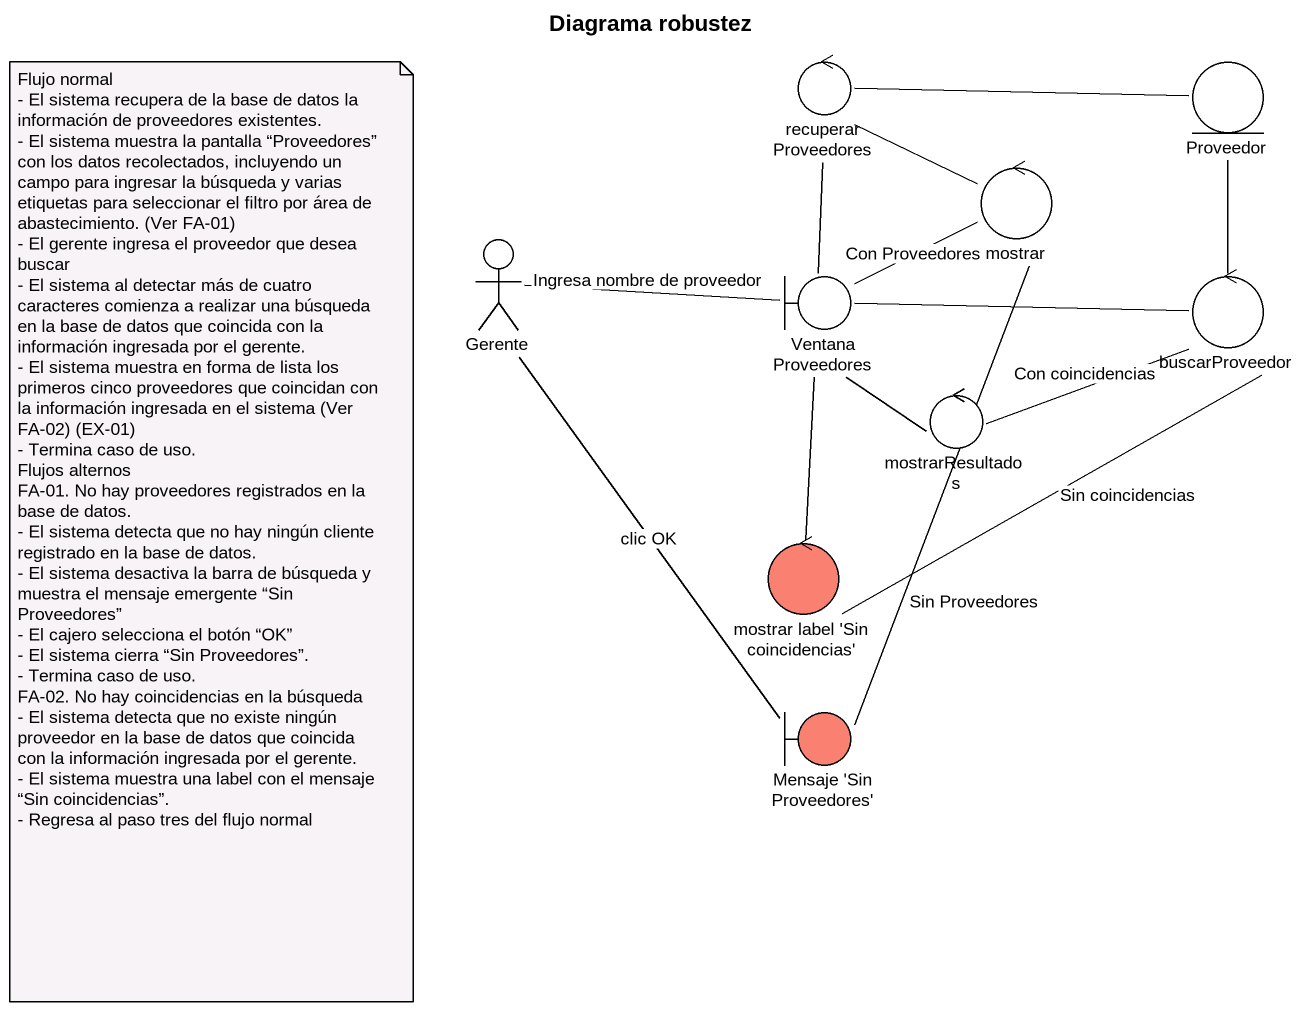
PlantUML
@startuml
title Diagrama robustez
control recuperarProveedores
entity Proveedor
control mostrar
actor Gerente
boundary "Ventana Proveedores" as Ventana_Proveedores
control buscarProveedor
control mostrarResultados
control "mostrar label 'Sin coincidencias'" as mostrar_label_Sin #FA8072
boundary "Mensaje 'Sin Proveedores'" as Mensaje_Sin_Proveedores #FA8072
recuperarProveedores -right- Proveedor
mostrar -left- recuperarProveedores
mostrar -left- Ventana_Proveedores : Con Proveedores
Ventana_Proveedores -up- recuperarProveedores
Ventana_Proveedores -left- Gerente : Ingresa nombre de proveedor
Ventana_Proveedores -right- buscarProveedor
buscarProveedor -up- Proveedor
buscarProveedor -left- mostrarResultados : Con coincidencias
mostrarResultados -up- Ventana_Proveedores
mostrar_label_Sin -up- Ventana_Proveedores
mostrar_label_Sin -up- buscarProveedor : Sin coincidencias
Mensaje_Sin_Proveedores -up- mostrar : Sin Proveedores
Mensaje_Sin_Proveedores -up- Gerente : clic OK
note as N1
  Flujo normal
  - El sistema recupera de la base de datos la información de proveedores existentes.
  - El sistema muestra la pantalla “Proveedores” con los datos recolectados, incluyendo un campo para ingresar la búsqueda y varias etiquetas para seleccionar el filtro por área de abastecimiento. (Ver FA-01)
  - El gerente ingresa el proveedor que desea buscar
  - El sistema al detectar más de cuatro caracteres comienza a realizar una búsqueda en la base de datos que coincida con la información ingresada por el gerente.
  - El sistema muestra en forma de lista los primeros cinco proveedores que coincidan con la información ingresada en el sistema (Ver FA-02) (EX-01)
  - Termina caso de uso.
  Flujos alternos
  FA-01. No hay proveedores registrados en la base de datos.
  - El sistema detecta que no hay ningún cliente registrado en la base de datos.
  - El sistema desactiva la barra de búsqueda y muestra el mensaje emergente “Sin Proveedores”
  - El cajero selecciona el botón “OK”
  - El sistema cierra “Sin Proveedores”.
  - Termina caso de uso.
  FA-02. No hay coincidencias en la búsqueda
  - El sistema detecta que no existe ningún proveedor en la base de datos que coincida con la información ingresada por el gerente.
  - El sistema muestra una label con el mensaje “Sin coincidencias”.
  - Regresa al paso tres del flujo normal
end note
@enduml
